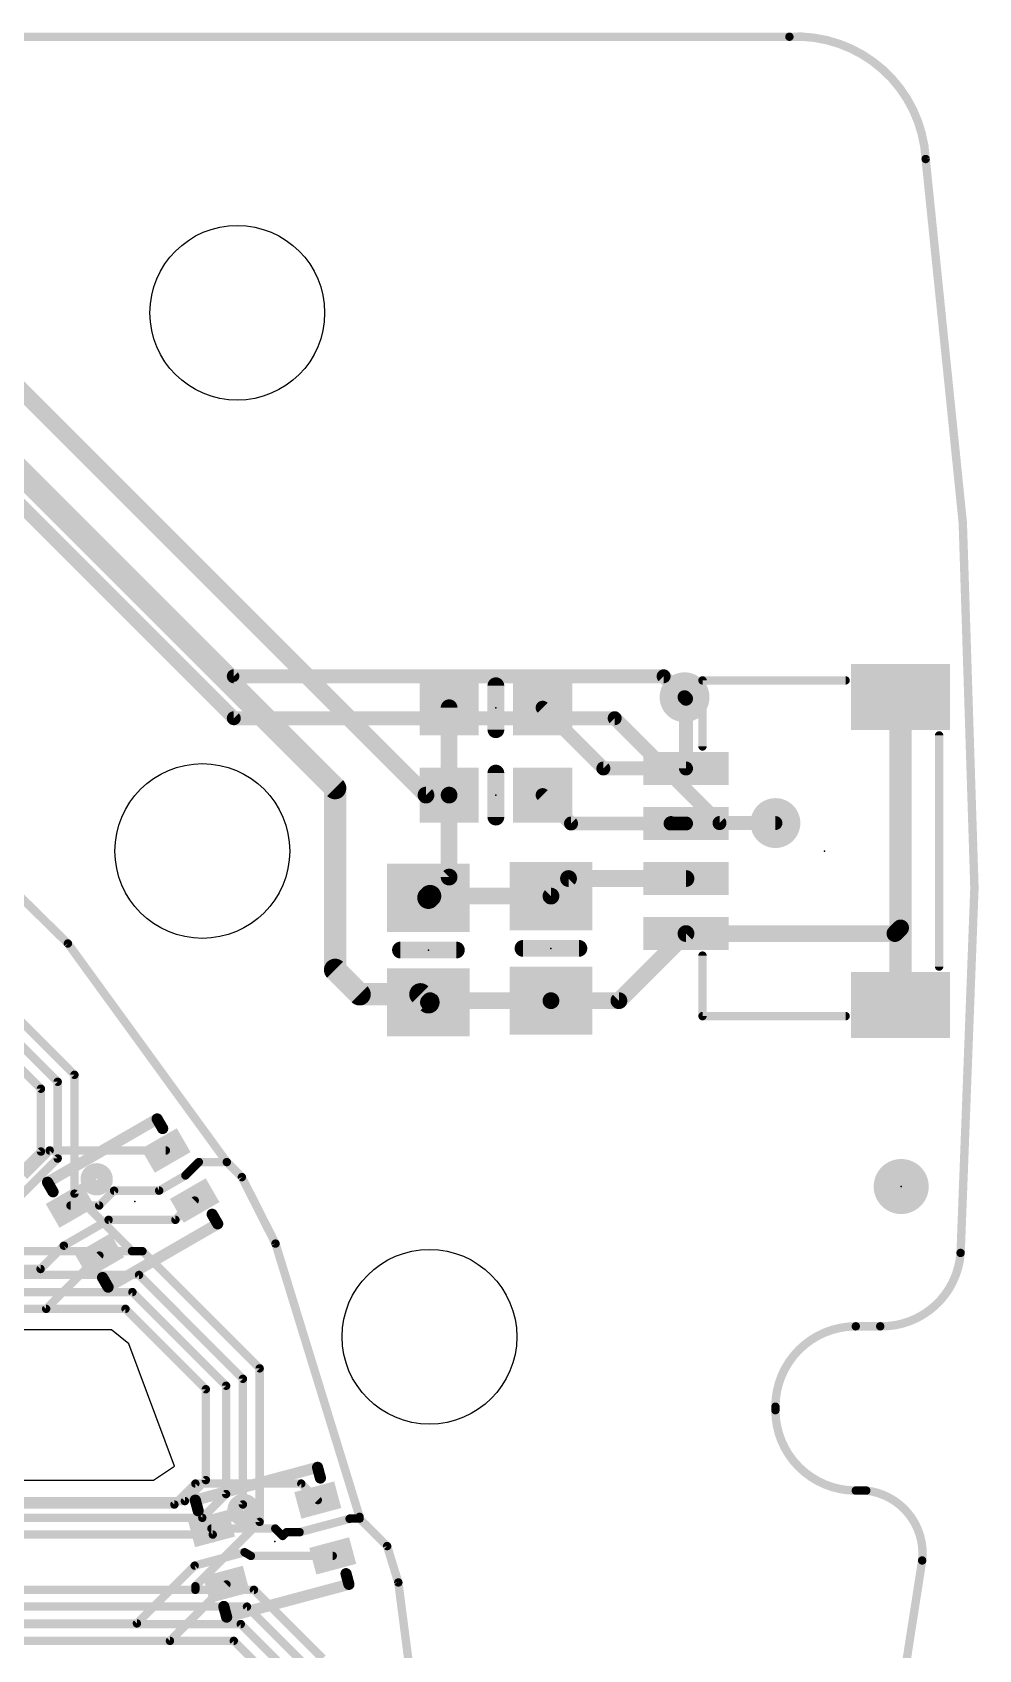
# Model space of a CAD drawing. Extents: x -74 to 74, y -25 to 38.
# Drawn here: x 56.35 to 73.54, y 8.16 to 37.54 of the extents above; entities that cross this region are included whole.
import ezdxf

# ---------------------------------------------------------------- set-up
doc = ezdxf.new("R2010")
doc.units = 0
for name, color, linetype in [('1', 12, 'CONTINUOUS'), ('16', 132, 'CONTINUOUS'), ('18', 110, 'CONTINUOUS'), ('20', 3, 'CONTINUOUS'), ('21', 40, 'CONTINUOUS'), ('23', 40, 'CONTINUOUS')]:
    doc.layers.add(name, color=color, linetype=linetype)

# ---------------------------------------------------------------- blocks, each defined once
blk = doc.blocks.new('RECT')
blk.add_solid([(-0.5, -0.5), (0.5, -0.5), (-0.5, 0.5), (0.5, 0.5)])
blk = doc.blocks.new('PIE')
at = {"const_width": 0.5}
blk.add_lwpolyline([(0, -0.25, 1), (0, 0.25, 1), (0, -0.25)], format="xyb", dxfattribs=at)
blk = doc.blocks.new('ROUNDV')
at = {"const_width": 0.5}
blk.add_lwpolyline([(0, -0.25, 1), (0, 0.25, 1), (0, -0.25)], format="xyb", dxfattribs=at)

msp = doc.modelspace()

# ---------------------------------------------------------------- linework, layer by layer
at = {"layer": '1'}
for points, const_width in [([(54.4368, 32.7487), (63.5, 23.6855)], 0.3048), ([(53.721, 31.9405), (61.849, 23.8125)], 0.4064), ([(68.199, 25.4635), (68.225, 25.4375)], 0.254), ([(72.125, 21.2725), (72.125, 25.4695)], 0.4064), ([(52.6059, 25.3049), (56.9922, 20.9894)], 0.1524), ([(63.92, 25.273), (63.92, 23.6855)], 0.3048), ([(65.62, 25.273), (66.7235, 24.1695)], 0.254), ([(68.225, 25.4375), (68.225, 24.1695)], 0.254), ([(66.7235, 24.1695), (68.225, 24.1695)], 0.254), ([(61.849, 23.8125), (61.849, 20.5105)], 0.4064), ([(63.5, 23.6855), (63.92, 23.6855)], 0.3048), ([(63.92, 23.6855), (63.92, 22.196)], 0.3048), ([(65.62, 23.6855), (66.136, 23.1695)], 0.254), ([(66.136, 23.1695), (67.945, 23.1695)], 0.254), ([(67.953, 23.1775), (67.945, 23.1695)], 0.254), ([(67.945, 23.1695), (68.225, 23.1695)], 0.254), ([(69.85, 23.1775), (67.953, 23.1775)], 0.254), ([(63.92, 22.196), (63.5745, 21.8505)], 0.3048), ([(63.5745, 21.8505), (63.5445, 21.8205)], 0.4064), ([(66.09, 22.1695), (65.771, 21.8505)], 0.3048), ([(68.225, 22.1695), (66.09, 22.1695)], 0.3048), ([(65.771, 21.8505), (63.5745, 21.8505)], 0.3048), ([(72.125, 19.8695), (72.125, 21.2725)], 0.4064), ([(68.225, 21.1695), (67.006, 19.9505)], 0.3048), ([(68.225, 21.1695), (72.022, 21.1695)], 0.3048), ([(72.022, 21.1695), (72.125, 21.2725)], 0.3048), ([(56.9922, 20.9894), (59.8805, 17.018)], 0.1524), ([(61.849, 20.5105), (62.2935, 20.066)], 0.4064), ([(62.2935, 20.066), (63.399, 20.066)], 0.4064), ([(63.399, 20.066), (63.5445, 19.9205)], 0.4064), ([(63.5445, 19.9205), (63.5745, 19.9505)], 0.3048), ([(63.5745, 19.9505), (65.771, 19.9505)], 0.3048), ([(67.006, 19.9505), (65.771, 19.9505)], 0.3048), ([(56.1975, 16.764), (56.6617, 17.2282)], 0.1524), ([(56.6617, 17.2282), (58.7722, 17.2282)], 0.1524), ([(59.1286, 16.7741), (59.3725, 17.018)], 0.1524), ([(59.3725, 17.018), (59.8805, 17.018)], 0.1524), ([(59.8805, 17.018), (60.1542, 16.7443)], 0.1524), ([(58.6512, 16.4985), (59.1286, 16.7741)], 0.1524), ([(60.1542, 16.7443), (60.7652, 15.5361)], 0.1524), ([(57.5616, 16.2282), (57.8319, 16.4985)], 0.1524), ([(57.8319, 16.4985), (58.6512, 16.4985)], 0.1524), ([(57.0402, 16.2282), (57.5616, 16.2282)], 0.1524), ([(58.9465, 15.9682), (59.2972, 16.3188)], 0.1524), ([(56.9191, 15.4985), (57.7326, 15.9682)], 0.1524), ([(57.7326, 15.9682), (58.9465, 15.9682)], 0.1524), ([(56.4956, 15.075), (56.9191, 15.4985)], 0.1524), ([(60.7652, 15.5361), (62.2935, 10.5715)], 0.1524), ([(56.5973, 14.351), (57.5652, 15.3188)], 0.1524), ([(55.273, 15.075), (56.4956, 15.075)], 0.1524), ([(53.213, 14.351), (56.5973, 14.351)], 0.1524), ([(58.928, 10.795), (59.309, 11.176)], 0.1524), ([(59.309, 11.176), (61.2342, 11.176)], 0.1524), ([(61.2342, 11.176), (61.5337, 10.8765)], 0.1524), ([(55.1815, 10.795), (58.928, 10.795)], 0.1524), ([(61.2039, 10.2926), (62.1113, 10.5358)], 0.1524), ([(62.1113, 10.5358), (62.1165, 10.541)], 0.1524), ([(62.1165, 10.541), (62.2935, 10.541)], 0.1524), ([(62.2935, 10.5715), (62.2935, 10.541)], 0.1524), ([(62.2935, 10.541), (62.794, 10.0405)], 0.1524), ([(59.6019, 10.3589), (60.7612, 10.3589)], 0.1524), ([(60.7612, 10.3589), (60.8965, 10.2235)], 0.1524), ([(60.8965, 10.2235), (60.9656, 10.2926)], 0.1524), ([(60.9656, 10.2926), (61.2039, 10.2926)], 0.1524), ([(59.2961, 9.6854), (60.2035, 9.9285)], 0.1524), ([(60.2035, 9.9285), (60.3182, 9.8623)], 0.1524), ([(62.794, 10.0405), (62.9975, 9.3796)], 0.1524), ([(58.2468, 8.636), (59.2961, 9.6854)], 0.1524), ([(60.3182, 9.8623), (61.8055, 9.8623)], 0.1524), ([(58.8475, 8.3185), (59.8737, 9.3446)], 0.1524), ([(62.9975, 9.3796), (63.246, 7.4646)], 0.1524), ([(56.134, 8.636), (58.2468, 8.636)], 0.1524), ([(53.34, 8.3185), (58.8475, 8.3185)], 0.1524)]:
    msp.add_lwpolyline(points, dxfattribs=dict(at, const_width=const_width))
for points, const_width in [([(68.2439, 25.5084, 1), (68.1541, 25.4186)], 0.127), ([(72.2266, 25.4695, 1), (72.0234, 25.4695)], 0.2032), ([(63.9962, 25.273, 1), (63.8438, 25.273)], 0.1524), ([(65.6649, 25.3179, 1), (65.5751, 25.2281)], 0.127), ([(68.2885, 25.4375, 1), (68.1615, 25.4375)], 0.127), ([(68.1801, 25.3926, 1), (68.2699, 25.4824)], 0.127), ([(66.7235, 24.233, 1), (66.7235, 24.106)], 0.127), ([(66.6786, 24.1246, 1), (66.7684, 24.2144)], 0.127), ([(68.1615, 24.1695, 1), (68.2885, 24.1695)], 0.127), ([(68.225, 24.106, 1), (68.225, 24.233)], 0.127), ([(61.9506, 23.8125, 1), (61.7474, 23.8125)], 0.2032), ([(61.7772, 23.7407, 1), (61.9208, 23.8843)], 0.2032), ([(63.5, 23.7617, 1), (63.5, 23.6093)], 0.1524), ([(63.4461, 23.6316, 1), (63.5539, 23.7394)], 0.1524), ([(63.9962, 23.6855, 1), (63.8438, 23.6855)], 0.1524), ([(63.92, 23.6093, 1), (63.92, 23.7617)], 0.1524), ([(65.6649, 23.7304, 1), (65.5751, 23.6406)], 0.127), ([(63.8438, 23.6855, 1), (63.9962, 23.6855)], 0.1524), ([(66.136, 23.233, 1), (66.136, 23.106)], 0.127), ([(66.0911, 23.1246, 1), (66.1809, 23.2144)], 0.127), ([(67.945, 23.233, 1), (67.945, 23.106)], 0.127), ([(67.9001, 23.2144, 1), (67.9899, 23.1246)], 0.127), ([(67.953, 23.241, 1), (67.953, 23.114)], 0.127), ([(67.9979, 23.1326, 1), (67.9081, 23.2224)], 0.127), ([(67.945, 23.106, 1), (67.945, 23.233)], 0.127), ([(68.225, 23.106, 1), (68.225, 23.233)], 0.127), ([(69.85, 23.114, 1), (69.85, 23.241)], 0.127), ([(63.9739, 22.1421, 1), (63.8661, 22.2499)], 0.1524), ([(63.6463, 21.7787, 1), (63.5027, 21.9223)], 0.2032), ([(63.8438, 22.196, 1), (63.9962, 22.196)], 0.1524), ([(66.09, 22.2457, 1), (66.09, 22.0933)], 0.1524), ([(66.1439, 22.1156, 1), (66.0361, 22.2234)], 0.1524), ([(68.225, 22.0933, 1), (68.225, 22.2457)], 0.1524), ([(63.4727, 21.8923, 1), (63.6163, 21.7487)], 0.2032), ([(63.5745, 21.9267, 1), (63.5745, 21.7743)], 0.1524), ([(63.5206, 21.9044, 1), (63.6284, 21.7966)], 0.1524), ([(65.7171, 21.9044, 1), (65.8249, 21.7966)], 0.1524), ([(65.771, 21.7743, 1), (65.771, 21.9267)], 0.1524), ([(72.2266, 21.2725, 1), (72.0234, 21.2725)], 0.2032), ([(68.225, 21.2457, 1), (68.225, 21.0933)], 0.1524), ([(68.2789, 21.1156, 1), (68.1711, 21.2234)], 0.1524), ([(71.9681, 21.2234, 1), (72.0759, 21.1156)], 0.1524), ([(72.0234, 21.2725, 1), (72.2266, 21.2725)], 0.2032), ([(72.022, 21.0933, 1), (72.022, 21.2457)], 0.1524), ([(72.1789, 21.2186, 1), (72.0711, 21.3264)], 0.1524), ([(57.023, 21.0118, 1), (56.9614, 20.967)], 0.0762), ([(56.9655, 20.9622, 1), (57.019, 21.0165)], 0.0762), ([(61.7474, 20.5105, 1), (61.9506, 20.5105)], 0.2032), ([(61.9208, 20.5823, 1), (61.7772, 20.4387)], 0.2032), ([(62.2935, 20.1676, 1), (62.2935, 19.9644)], 0.2032), ([(62.2217, 19.9942, 1), (62.3653, 20.1378)], 0.2032), ([(63.4708, 20.1378, 1), (63.3272, 19.9942)], 0.2032), ([(63.399, 19.9644, 1), (63.399, 20.1676)], 0.2032), ([(63.4727, 19.8487, 1), (63.6163, 19.9923)], 0.2032), ([(63.4906, 19.9744, 1), (63.5984, 19.8666)], 0.1524), ([(63.5745, 20.0267, 1), (63.5745, 19.8743)], 0.1524), ([(63.6284, 19.8966, 1), (63.5206, 20.0044)], 0.1524), ([(65.771, 20.0267, 1), (65.771, 19.8743)], 0.1524), ([(65.771, 19.8743, 1), (65.771, 20.0267)], 0.1524), ([(66.9521, 20.0044, 1), (67.0599, 19.8966)], 0.1524), ([(67.006, 19.8743, 1), (67.006, 20.0267)], 0.1524), ([(72.0234, 19.8695, 1), (72.2266, 19.8695)], 0.2032), ([(56.6617, 17.2663, 1), (56.6617, 17.1901)], 0.0762), ([(56.6886, 17.2012, 1), (56.6347, 17.2551)], 0.0762), ([(58.7722, 17.1901, 1), (58.7722, 17.2663)], 0.0762), ([(59.3725, 17.0561, 1), (59.3725, 16.9799)], 0.0762), ([(59.3994, 16.9911, 1), (59.3456, 17.0449)], 0.0762), ([(59.9074, 17.0449, 1), (59.8536, 16.9911)], 0.0762), ([(59.8497, 16.9956, 1), (59.9113, 17.0404)], 0.0762), ([(59.8805, 16.9799, 1), (59.8805, 17.0561)], 0.0762), ([(59.1017, 16.8011, 1), (59.1556, 16.7472)], 0.0762), ([(59.1477, 16.7411, 1), (59.1096, 16.8071)], 0.0762), ([(60.1882, 16.7615, 1), (60.1202, 16.7271)], 0.0762), ([(60.1273, 16.7173, 1), (60.1812, 16.7712)], 0.0762), ([(57.8319, 16.5366, 1), (57.8319, 16.4604)], 0.0762), ([(57.8588, 16.4715, 1), (57.8049, 16.5254)], 0.0762), ([(58.6321, 16.5315, 1), (58.6702, 16.4655)], 0.0762), ([(58.6512, 16.4604, 1), (58.6512, 16.5366)], 0.0762), ([(57.0402, 16.2663, 1), (57.0402, 16.1901)], 0.0762), ([(57.5346, 16.2551, 1), (57.5885, 16.2012)], 0.0762), ([(57.5616, 16.1901, 1), (57.5616, 16.2663)], 0.0762), ([(59.3242, 16.2919, 1), (59.2703, 16.3458)], 0.0762), ([(57.7326, 16.0063, 1), (57.7326, 15.9301)], 0.0762), ([(57.7517, 15.9352, 1), (57.7136, 16.0011)], 0.0762), ([(58.9196, 15.9951, 1), (58.9735, 15.9412)], 0.0762), ([(58.9465, 15.9301, 1), (58.9465, 16.0063)], 0.0762), ([(56.9461, 15.4715, 1), (56.8922, 15.5254)], 0.0762), ([(60.8016, 15.5473, 1), (60.7288, 15.5249)], 0.0762), ([(60.7312, 15.5189, 1), (60.7992, 15.5533)], 0.0762), ([(56.9001, 15.5315, 1), (56.9382, 15.4655)], 0.0762), ([(57.5921, 15.2919, 1), (57.5382, 15.3458)], 0.0762), ([(56.4687, 15.1019, 1), (56.5226, 15.0481)], 0.0762), ([(56.4956, 15.0369, 1), (56.4956, 15.1131)], 0.0762), ([(56.5704, 14.3779, 1), (56.6243, 14.3241)], 0.0762), ([(56.5973, 14.3129, 1), (56.5973, 14.3891)], 0.0762), ([(59.309, 11.2141, 1), (59.309, 11.1379)], 0.0762), ([(59.3359, 11.1491, 1), (59.2821, 11.2029)], 0.0762), ([(61.2612, 11.2029, 1), (61.2073, 11.1491)], 0.0762), ([(61.2342, 11.1379, 1), (61.2342, 11.2141)], 0.0762), ([(61.5068, 10.8495, 1), (61.5607, 10.9034)], 0.0762), ([(58.9011, 10.8219, 1), (58.9549, 10.7681)], 0.0762), ([(58.928, 10.7569, 1), (58.928, 10.8331)], 0.0762), ([(62.0844, 10.5627, 1), (62.1382, 10.5088)], 0.0762), ([(62.1165, 10.5791, 1), (62.1165, 10.5029)], 0.0762), ([(62.1435, 10.5141, 1), (62.0896, 10.5679)], 0.0762), ([(62.1212, 10.499, 1), (62.1014, 10.5726)], 0.0762), ([(62.3316, 10.5715, 1), (62.2554, 10.5715)], 0.0762), ([(62.2554, 10.541, 1), (62.3316, 10.541)], 0.0762), ([(62.3204, 10.5679, 1), (62.2666, 10.5141)], 0.0762), ([(62.2571, 10.5603, 1), (62.3299, 10.5827)], 0.0762), ([(62.2935, 10.5029, 1), (62.2935, 10.5791)], 0.0762), ([(59.6019, 10.397, 1), (59.6019, 10.3208)], 0.0762), ([(60.7881, 10.3858, 1), (60.7342, 10.3319)], 0.0762), ([(60.7612, 10.3208, 1), (60.7612, 10.397)], 0.0762), ([(60.8696, 10.2504, 1), (60.9234, 10.1966)], 0.0762), ([(60.8696, 10.1966, 1), (60.9234, 10.2504)], 0.0762), ([(60.9656, 10.3307, 1), (60.9656, 10.2545)], 0.0762), ([(60.9926, 10.2657, 1), (60.9387, 10.3196)], 0.0762), ([(61.1941, 10.3294, 1), (61.2138, 10.2558)], 0.0762), ([(61.2039, 10.2545, 1), (61.2039, 10.3307)], 0.0762), ([(60.2225, 9.9615, 1), (60.1844, 9.8955)], 0.0762), ([(60.2133, 9.8917, 1), (60.1936, 9.9653)], 0.0762), ([(62.8304, 10.0517, 1), (62.7576, 10.0293)], 0.0762), ([(62.7671, 10.0136, 1), (62.8209, 10.0674)], 0.0762), ([(59.2862, 9.7222, 1), (59.306, 9.6486)], 0.0762), ([(59.323, 9.6584, 1), (59.2692, 9.7123)], 0.0762), ([(60.3182, 9.9004, 1), (60.3182, 9.8242)], 0.0762), ([(60.2991, 9.8293, 1), (60.3372, 9.8953)], 0.0762), ([(61.8055, 9.8242, 1), (61.8055, 9.9004)], 0.0762), ([(59.9006, 9.3177, 1), (59.8467, 9.3716)], 0.0762), ([(63.0352, 9.3845, 1), (62.9597, 9.3747)], 0.0762), ([(62.961, 9.3684, 1), (63.0339, 9.3908)], 0.0762), ([(58.2198, 8.6629, 1), (58.2737, 8.6091)], 0.0762), ([(58.2468, 8.5979, 1), (58.2468, 8.6741)], 0.0762), ([(58.8206, 8.3454, 1), (58.8745, 8.2916)], 0.0762), ([(58.8475, 8.2804, 1), (58.8475, 8.3566)], 0.0762)]:
    msp.add_lwpolyline(points, format="xyb", dxfattribs=dict(at, const_width=const_width))
at = {"layer": '16'}
for points, const_width in [([(52.6034, 33.2486), (60.0075, 25.8445)], 0.2032), ([(60.0075, 25.0825), (53.7845, 31.3055)], 0.254), ([(67.818, 25.8445), (60.0075, 25.8445)], 0.254), ([(67.818, 25.8445), (68.199, 25.4635)], 0.254), ([(60.0075, 25.0825), (66.929, 25.0825)], 0.254), ([(66.929, 25.0825), (68.834, 23.1775)], 0.254), ([(68.834, 23.1775), (69.85, 23.1775)], 0.254), ([(57.1119, 18.6033), (54.4195, 21.2957)], 0.1524), ([(54.2275, 21.0566), (56.8071, 18.477)], 0.1524), ([(56.5023, 18.3508), (54.1013, 20.7518)], 0.1524), ([(56.8071, 18.477), (56.8071, 17.083)], 0.1524), ([(57.1119, 16.4443), (57.1119, 18.6033)], 0.1524), ([(56.5023, 18.3508), (56.5023, 17.2092)], 0.1524), ([(56.5023, 17.2092), (55.8412, 16.5481)], 0.1524), ([(56.8071, 17.083), (55.9674, 16.2433)], 0.1524), ([(58.1574, 15.3988), (57.1119, 16.4443)], 0.1524), ([(52.0509, 15.3988), (58.1574, 15.3988)], 0.1524), ([(58.1574, 15.3988), (58.3479, 15.3988)], 0.1524), ([(60.4774, 13.2693), (58.3479, 15.3988)], 0.1524), ([(58.2852, 14.967), (50.8635, 14.967)], 0.1524), ([(60.1726, 13.0795), (58.2852, 14.967)], 0.1524), ([(43.3705, 14.6558), (58.1653, 14.6558)], 0.1524), ([(58.1653, 14.6558), (59.8678, 12.9533)], 0.1524), ([(58.039, 14.351), (35.814, 14.351)], 0.1524), ([(59.4995, 12.8905), (58.039, 14.351)], 0.1524), ([(60.4774, 13.2693), (60.4774, 10.4797)], 0.1524), ([(59.4995, 11.2395), (59.4995, 12.8905)], 0.1524), ([(59.8678, 12.9533), (59.8678, 10.9862)], 0.1524), ([(60.1726, 10.7965), (60.1726, 13.0795)], 0.1524), ([(59.1185, 10.8585), (59.4995, 11.2395)], 0.1524), ([(36.83, 10.8585), (59.1185, 10.8585)], 0.1524), ([(59.8678, 10.9862), (59.4353, 10.5537)], 0.1524), ([(59.4353, 10.5537), (43.8785, 10.5537)], 0.1524), ([(59.625, 10.2489), (60.1726, 10.7965)], 0.1524), ([(51.3715, 10.2489), (59.625, 10.2489)], 0.1524), ([(60.4774, 10.4797), (59.309, 9.3113)], 0.1524), ([(59.309, 9.2456), (51.9938, 9.2456)], 0.1524), ([(59.309, 9.3113), (59.309, 9.2456)], 0.1524), ([(60.3736, 9.2456), (59.309, 9.2456)], 0.1524), ([(61.6204, 7.9988), (60.3736, 9.2456)], 0.1524), ([(60.2473, 8.9408), (50.927, 8.9408)], 0.1524), ([(61.3156, 7.8725), (60.2473, 8.9408)], 0.1524), ([(60.1338, 8.6233), (43.3705, 8.6233)], 0.1524), ([(60.9473, 7.8098), (60.1338, 8.6233)], 0.1524), ([(60.0075, 8.3185), (36.1315, 8.3185)], 0.1524), ([(60.0075, 8.3185), (60.579, 7.747)], 0.1524)]:
    msp.add_lwpolyline(points, dxfattribs=dict(at, const_width=const_width))
for points, const_width in [([(60.0075, 25.908, 1), (60.0075, 25.781)], 0.127), ([(59.9716, 25.8086, 1), (60.0434, 25.8804)], 0.1016), ([(67.8629, 25.8894, 1), (67.7731, 25.7996)], 0.127), ([(67.818, 25.781, 1), (67.818, 25.908)], 0.127), ([(68.1541, 25.4186, 1), (68.2439, 25.5084)], 0.127), ([(60.0075, 25.146, 1), (60.0075, 25.019)], 0.127), ([(59.9626, 25.0376, 1), (60.0524, 25.1274)], 0.127), ([(66.9739, 25.1274, 1), (66.8841, 25.0376)], 0.127), ([(66.929, 25.019, 1), (66.929, 25.146)], 0.127), ([(68.834, 23.241, 1), (68.834, 23.114)], 0.127), ([(68.7891, 23.1326, 1), (68.8789, 23.2224)], 0.127), ([(69.85, 23.114, 1), (69.85, 23.241)], 0.127), ([(56.8452, 18.477, 1), (56.769, 18.477)], 0.0762), ([(56.7802, 18.4501, 1), (56.834, 18.504)], 0.0762), ([(57.15, 18.6033, 1), (57.0738, 18.6033)], 0.0762), ([(57.085, 18.5763, 1), (57.1388, 18.6302)], 0.0762), ([(56.5404, 18.3508, 1), (56.4642, 18.3508)], 0.0762), ([(56.4754, 18.3238, 1), (56.5292, 18.3777)], 0.0762), ([(56.4642, 17.2092, 1), (56.5404, 17.2092)], 0.0762), ([(56.5292, 17.1823, 1), (56.4754, 17.2362)], 0.0762), ([(56.769, 17.083, 1), (56.8452, 17.083)], 0.0762), ([(56.834, 17.056, 1), (56.7802, 17.1099)], 0.0762), ([(57.1388, 16.4712, 1), (57.085, 16.4173)], 0.0762), ([(57.0738, 16.4443, 1), (57.15, 16.4443)], 0.0762), ([(58.1574, 15.4369, 1), (58.1574, 15.3607)], 0.0762), ([(58.1305, 15.3718, 1), (58.1844, 15.4257)], 0.0762), ([(58.1574, 15.3607, 1), (58.1574, 15.4369)], 0.0762), ([(58.3749, 15.4257, 1), (58.321, 15.3718)], 0.0762), ([(58.3479, 15.3607, 1), (58.3479, 15.4369)], 0.0762), ([(58.3121, 14.9939, 1), (58.2582, 14.94)], 0.0762), ([(58.2852, 14.9289, 1), (58.2852, 15.0051)], 0.0762), ([(58.1922, 14.6827, 1), (58.1383, 14.6289)], 0.0762), ([(58.1653, 14.6177, 1), (58.1653, 14.6939)], 0.0762), ([(58.0659, 14.3779, 1), (58.0121, 14.3241)], 0.0762), ([(58.039, 14.3129, 1), (58.039, 14.3891)], 0.0762), ([(60.5155, 13.2693, 1), (60.4393, 13.2693)], 0.0762), ([(60.4505, 13.2423, 1), (60.5043, 13.2962)], 0.0762), ([(59.5376, 12.8905, 1), (59.4614, 12.8905)], 0.0762), ([(59.4726, 12.8636, 1), (59.5264, 12.9174)], 0.0762), ([(59.9059, 12.9533, 1), (59.8297, 12.9533)], 0.0762), ([(59.8409, 12.9263, 1), (59.8947, 12.9802)], 0.0762), ([(60.2107, 13.0795, 1), (60.1345, 13.0795)], 0.0762), ([(60.1457, 13.0526, 1), (60.1995, 13.1065)], 0.0762), ([(59.4614, 11.2395, 1), (59.5376, 11.2395)], 0.0762), ([(59.5264, 11.2126, 1), (59.4726, 11.2664)], 0.0762), ([(59.0916, 10.8854, 1), (59.1454, 10.8316)], 0.0762), ([(59.1185, 10.8204, 1), (59.1185, 10.8966)], 0.0762), ([(59.8297, 10.9862, 1), (59.9059, 10.9862)], 0.0762), ([(59.8947, 10.9593, 1), (59.8409, 11.0132)], 0.0762), ([(59.4083, 10.5806, 1), (59.4622, 10.5268)], 0.0762), ([(59.4353, 10.5156, 1), (59.4353, 10.5918)], 0.0762), ([(60.1345, 10.7965, 1), (60.2107, 10.7965)], 0.0762), ([(60.1995, 10.7695, 1), (60.1457, 10.8234)], 0.0762), ([(59.5981, 10.2758, 1), (59.652, 10.222)], 0.0762), ([(59.625, 10.2108, 1), (59.625, 10.287)], 0.0762), ([(60.4393, 10.4797, 1), (60.5155, 10.4797)], 0.0762), ([(60.5043, 10.4528, 1), (60.4505, 10.5067)], 0.0762), ([(59.3471, 9.3113, 1), (59.2709, 9.3113)], 0.0762), ([(59.2821, 9.3383, 1), (59.3359, 9.2844)], 0.0762), ([(59.309, 9.2837, 1), (59.309, 9.2075)], 0.0762), ([(59.2709, 9.2456, 1), (59.3471, 9.2456)], 0.0762), ([(59.309, 9.2075, 1), (59.309, 9.2837)], 0.0762), ([(60.4005, 9.2725, 1), (60.3466, 9.2187)], 0.0762), ([(60.3736, 9.2075, 1), (60.3736, 9.2837)], 0.0762), ([(60.2743, 8.9677, 1), (60.2204, 8.9139)], 0.0762), ([(60.2473, 8.9027, 1), (60.2473, 8.9789)], 0.0762), ([(60.1607, 8.6502, 1), (60.1068, 8.5964)], 0.0762), ([(60.1338, 8.5852, 1), (60.1338, 8.6614)], 0.0762), ([(60.0344, 8.3454, 1), (59.9806, 8.2916)], 0.0762), ([(60.0075, 8.2804, 1), (60.0075, 8.3566)], 0.0762)]:
    msp.add_lwpolyline(points, format="xyb", dxfattribs=dict(at, const_width=const_width))
at = {"layer": '20'}
for p, q in [((57.785, 13.97), (14.605, 13.97)), ((58.1025, 13.716), (57.785, 13.97)), ((58.928, 11.4935), (58.1025, 13.716)), ((58.547, 11.2395), (58.928, 11.4935)), ((13.7795, 11.2395), (58.547, 11.2395))]:
    msp.add_line(p, q, dxfattribs=at)
at = {"layer": '20', "const_width": 0.1524}
for points in [[(70.104, 37.465), (44.6405, 37.465)], [(71.755, 14.0335), (71.3105, 14.0335)], [(69.85, 12.573), (69.85, 12.5095)], [(71.3105, 11.049), (71.501, 11.049)]]:
    msp.add_lwpolyline(points, dxfattribs=at)
at = {"layer": '20'}
for points, const_width in [([(72.5805, 35.2425, 0.4142), (70.104, 37.465)], 0.1524), ([(70.1019, 37.503, 1), (70.1061, 37.427)], 0.0762), ([(70.104, 37.4269, 1), (70.104, 37.5031)], 0.0762), ([(73.2155, 15.367, 0.0524), (72.5805, 35.2425)], 0.1524), ([(72.6182, 35.2477, 1), (72.5428, 35.2373)], 0.0762), ([(72.5425, 35.2404, 1), (72.6185, 35.2446)], 0.0762), ([(71.755, 14.0335, 0.3983), (73.2155, 15.367)], 0.1524), ([(73.1775, 15.3698, 1), (73.2535, 15.3642)], 0.0762), ([(73.2535, 15.3642, 1), (73.1775, 15.3698)], 0.0762), ([(71.3105, 14.0335, 0.4142), (69.85, 12.573)], 0.1524), ([(71.3105, 14.0716, 1), (71.3105, 13.9954)], 0.0762), ([(71.3105, 13.9954, 1), (71.3105, 14.0716)], 0.0762), ([(71.7557, 14.0716, 1), (71.7543, 13.9954)], 0.0762), ([(71.755, 13.9954, 1), (71.755, 14.0716)], 0.0762), ([(69.8881, 12.573, 1), (69.8119, 12.573)], 0.0762), ([(69.8119, 12.573, 1), (69.8881, 12.573)], 0.0762), ([(69.85, 12.5095, 0.4142), (71.3105, 11.049)], 0.1524), ([(69.8881, 12.5095, 1), (69.8119, 12.5095)], 0.0762), ([(69.8119, 12.5095, 1), (69.8881, 12.5095)], 0.0762), ([(71.3105, 11.0871, 1), (71.3105, 11.0109)], 0.0762), ([(71.3105, 11.0109, 1), (71.3105, 11.0871)], 0.0762), ([(72.517, 9.779, 0.4142), (71.501, 11.049)], 0.1524), ([(71.5052, 11.0869, 1), (71.4968, 11.0111)], 0.0762), ([(71.501, 11.0109, 1), (71.501, 11.0871)], 0.0762), ([(63.6905, -20.0025, 0.089), (72.517, 9.779)], 0.1524), ([(72.4791, 9.7832, 1), (72.5549, 9.7748)], 0.0762), ([(72.5549, 9.7748, 1), (72.4791, 9.7832)], 0.0762)]:
    msp.add_lwpolyline(points, format="xyb", dxfattribs=dict(at, const_width=const_width))
for centre in [(60.071, 32.4485), (59.436, 22.6695), (63.5635, 13.843)]:
    msp.add_circle(centre, 1.5875, dxfattribs=at)
at = {"layer": '21'}
for points, const_width in [([(64.77, 24.873), (64.77, 25.673)], 0.3048), ([(68.525, 24.5695), (68.525, 25.7695)], 0.1524), ([(68.525, 25.7695), (71.125, 25.7695)], 0.1524), ([(72.825, 20.5695), (72.825, 24.7695)], 0.1524), ([(64.77, 23.2855), (64.77, 24.0855)], 0.3048), ([(64.0525, 20.8705), (63.0365, 20.8705)], 0.3048), ([(66.279, 20.9005), (65.263, 20.9005)], 0.3048), ([(68.525, 19.6695), (68.525, 20.7695)], 0.1524), ([(71.125, 19.6695), (68.525, 19.6695)], 0.1524), ([(56.6228, 16.6511), (58.6146, 17.8011)], 0.2032), ([(58.6146, 17.8011), (58.7146, 17.6279)], 0.2032), ([(56.7228, 16.4779), (56.6228, 16.6511)], 0.2032), ([(59.7146, 15.8959), (59.6146, 16.0691)], 0.2032), ([(57.7228, 14.7459), (59.7146, 15.8959)], 0.2032), ([(57.6228, 14.9191), (57.7228, 14.7459)], 0.2032), ([(59.3082, 10.8754), (61.5298, 11.4707)], 0.2032), ([(61.5298, 11.4707), (61.5816, 11.2775)], 0.2032), ([(59.36, 10.6822), (59.3082, 10.8754)], 0.2032), ([(59.8776, 8.7504), (62.0992, 9.3457)], 0.2032), ([(62.0992, 9.3457), (62.0475, 9.5389)], 0.2032), ([(59.8258, 8.9436), (59.8776, 8.7504)], 0.2032)]:
    msp.add_lwpolyline(points, dxfattribs=dict(at, const_width=const_width))
for points, const_width in [([(64.8462, 25.673, 1), (64.6938, 25.673)], 0.1524), ([(68.5631, 25.7695, 1), (68.4869, 25.7695)], 0.0762), ([(68.525, 25.8076, 1), (68.525, 25.7314)], 0.0762), ([(71.125, 25.7314, 1), (71.125, 25.8076)], 0.0762), ([(64.6938, 24.873, 1), (64.8462, 24.873)], 0.1524), ([(72.8631, 24.7695, 1), (72.7869, 24.7695)], 0.0762), ([(68.4869, 24.5695, 1), (68.5631, 24.5695)], 0.0762), ([(64.8462, 24.0855, 1), (64.6938, 24.0855)], 0.1524), ([(64.6938, 23.2855, 1), (64.8462, 23.2855)], 0.1524), ([(63.0365, 20.9467, 1), (63.0365, 20.7943)], 0.1524), ([(64.0525, 20.7943, 1), (64.0525, 20.9467)], 0.1524), ([(65.263, 20.9767, 1), (65.263, 20.8243)], 0.1524), ([(66.279, 20.8243, 1), (66.279, 20.9767)], 0.1524), ([(68.5631, 20.7695, 1), (68.4869, 20.7695)], 0.0762), ([(72.7869, 20.5695, 1), (72.8631, 20.5695)], 0.0762), ([(68.525, 19.7076, 1), (68.525, 19.6314)], 0.0762), ([(68.4869, 19.6695, 1), (68.5631, 19.6695)], 0.0762), ([(71.125, 19.6314, 1), (71.125, 19.7076)], 0.0762), ([(58.6586, 17.8265, 1), (58.5706, 17.7757)], 0.1016), ([(58.64, 17.7571, 1), (58.5892, 17.8451)], 0.1016), ([(58.6706, 17.6025, 1), (58.7586, 17.6533)], 0.1016), ([(56.6668, 16.6765, 1), (56.5788, 16.6257)], 0.1016), ([(57.5156, 16.5633, 1), (57.5156, 16.8461, 1), (57.5156, 16.5633)], 0.3048), ([(56.5974, 16.6951, 1), (56.6482, 16.6071)], 0.1016), ([(56.6788, 16.4525, 1), (56.7668, 16.5033)], 0.1016), ([(59.6586, 16.0945, 1), (59.5706, 16.0437)], 0.1016), ([(59.6706, 15.8705, 1), (59.7586, 15.9213)], 0.1016), ([(59.74, 15.8519, 1), (59.6892, 15.9399)], 0.1016), ([(57.6668, 14.9445, 1), (57.5788, 14.8937)], 0.1016), ([(57.6974, 14.7899, 1), (57.7482, 14.7019)], 0.1016), ([(57.6788, 14.7205, 1), (57.7668, 14.7713)], 0.1016), ([(61.5789, 11.4839, 1), (61.4807, 11.4576)], 0.1016), ([(61.543, 11.4216, 1), (61.5167, 11.5198)], 0.1016), ([(61.5325, 11.2644, 1), (61.6307, 11.2907)], 0.1016), ([(59.3573, 10.8886, 1), (59.2591, 10.8623)], 0.1016), ([(59.295, 10.9245, 1), (59.3213, 10.8264)], 0.1016), ([(60.1845, 10.5547, 1), (60.1845, 10.8375, 1), (60.1845, 10.5547)], 0.3048), ([(59.3109, 10.6691, 1), (59.409, 10.6954)], 0.1016), ([(62.0965, 9.552, 1), (61.9984, 9.5257)], 0.1016), ([(62.0501, 9.3325, 1), (62.1483, 9.3588)], 0.1016), ([(62.1124, 9.2966, 1), (62.0861, 9.3948)], 0.1016), ([(59.8749, 8.9567, 1), (59.7768, 8.9304)], 0.1016), ([(59.8644, 8.7995, 1), (59.8907, 8.7013)], 0.1016), ([(59.8285, 8.7372, 1), (59.9267, 8.7635)], 0.1016)]:
    msp.add_lwpolyline(points, format="xyb", dxfattribs=dict(at, const_width=const_width))
at = {"layer": '23'}
for p in [(64.77, 25.273), (64.77, 23.6855), (70.739, 22.6695), (63.5445, 20.8705), (65.771, 20.9005), (72.136, 16.5735), (58.212, 16.2985), (60.752, 10.1235)]:
    msp.add_point(p, dxfattribs=at)

# ---------------------------------------------------------------- block references
at = {"layer": '1'}
for p, xscale, yscale, rotation in [((72.125, 25.4695), 1.8, 1.2, 180), ((68.225, 24.1695), 1.55, 0.6, 180), ((68.225, 23.1695), 1.55, 0.6, 180), ((63.5445, 21.8205), 1.24, 1.5, 270), ((65.771, 21.8505), 1.24, 1.5, 270), ((68.225, 22.1695), 1.55, 0.6, 180), ((68.225, 21.1695), 1.55, 0.6, 180), ((65.771, 19.9505), 1.24, 1.5, 270), ((63.5445, 19.9205), 1.24, 1.5, 270), ((72.125, 19.8695), 1.8, 1.2, 180), ((58.7722, 17.2282), 0.75, 0.5, 30), ((57.0402, 16.2282), 0.75, 0.5, 30), ((59.2972, 16.3188), 0.75, 0.5, 30), ((57.5652, 15.3188), 0.75, 0.5, 30), ((61.5337, 10.8765), 0.75, 0.5, 15), ((59.6019, 10.3589), 0.75, 0.5, 15), ((61.8055, 9.8623), 0.75, 0.5, 15), ((59.8737, 9.3446), 0.75, 0.5, 15)]:
    msp.add_blockref('RECT', p, dxfattribs=dict(at, xscale=xscale, yscale=yscale, rotation=rotation))
at = {"layer": '1', "xscale": 1.075, "rotation": 180}
for p in [(63.92, 25.273), (65.62, 25.273), (63.92, 23.6855), (65.62, 23.6855)]:
    msp.add_blockref('RECT', p, dxfattribs=at)
at = {"layer": '1'}
msp.add_blockref('PIE', (72.136, 16.5735), dxfattribs=at)
at = {"layer": '18', "xscale": 0.9064, "yscale": 0.9064}
for p in [(68.199, 25.4635), (68.199, 25.4635), (69.85, 23.1775), (69.85, 23.1775)]:
    msp.add_blockref('ROUNDV', p, dxfattribs=at)

doc.saveas('drawing.dxf')
